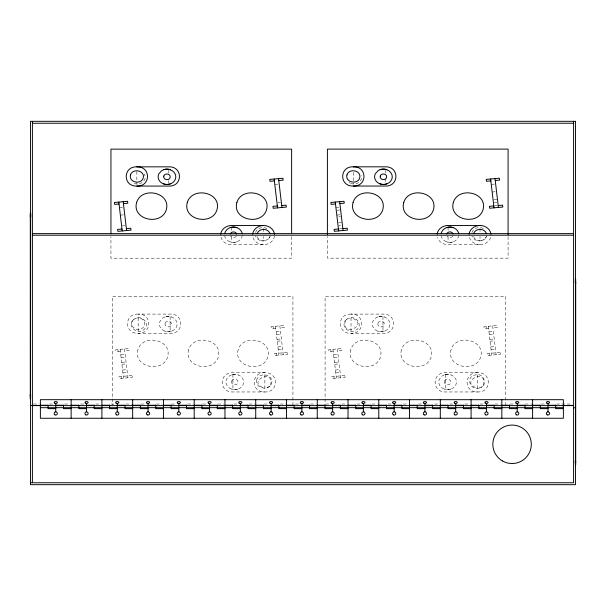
<?xml version="1.0" encoding="UTF-8"?>
<svg xmlns="http://www.w3.org/2000/svg" width="606" height="606" viewBox="0 0 606 606"><rect width="100%" height="100%" fill="white"/><g stroke="black" fill="none" stroke-linecap="round" stroke-linejoin="round"><path stroke-width="0.45" stroke-dasharray="3.03 2.27" d="M274.457 235.931C274.033 241.249 268.587 244.748 263.565 244.718L231.613 244.718C226.591 244.748 221.145 241.249 220.72 235.931M132.441 320.824C128.578 326.975 138.319 332.406 142.842 327.793C147.856 323.634 141.971 316.203 136.456 318.142M255.482 232.522C257.202 227.356 264.466 226.046 268.39 229.507M269.291 237.991L269.95 236.598M270.382 236.007L268.238 239.181M270.594 385.242C274.798 366.963 244.93 382.591 264.867 388.128M345.284 320.824C341.072 339.102 370.948 323.483 351.01 317.945M471.945 232.492C473.665 227.326 480.929 226.015 484.845 229.477M485.747 237.961L486.406 236.567M486.845 235.976L484.702 239.15L481.391 240.733M490.663 237.56C489.193 242.014 484.565 244.665 480.02 244.688L448.076 244.688C443.531 244.665 438.895 242.014 437.434 237.56M483.437 385.242C487.641 366.963 457.772 382.591 477.71 388.128M133.494 319.635C125.927 326.111 138.123 335.686 144.251 329.308C150.849 323.574 141.365 314.544 134.858 318.718M236.332 236.189C235.045 238.082 231.893 238.082 230.606 236.189M346.337 319.635C339.504 325.24 348.897 334.626 355.495 330.376C363.668 326.657 356.896 315.044 349.298 318.142M452.788 236.158C451.5 238.052 448.349 238.052 447.061 236.158M133.343 319.794L134.941 318.726M268.39 239.029L264.928 240.764M346.185 319.794L347.783 318.726M483.247 240.067L484.845 238.999M269.693 386.28L266.231 388.022M480.937 387.348L482.535 386.28M224.712 235.651A6.802 6.802 0 0 0 225.28 237.597C228.25 243.885 238.438 243.976 241.567 237.779A6.802 6.802 0 0 0 242.188 235.848M164.999 316.93L162.991 317.908L160.166 321.036A6.802 6.802 0 0 0 160.075 326.922C163.044 333.217 173.233 333.308 176.361 327.111A6.802 6.802 0 0 0 176.452 321.225C174.452 317.089 169.195 315.484 164.999 316.93A9.999 9.999 0 0 1 171.74 317.006M441.176 235.62A6.802 6.802 0 0 0 441.736 237.567C444.706 243.854 454.894 243.945 458.022 237.749A6.802 6.802 0 0 0 458.651 235.817M231.5 374.849L229.492 375.834L226.667 378.962A6.802 6.802 0 0 0 226.583 384.848C229.553 391.135 239.741 391.226 242.87 385.03A6.802 6.802 0 0 0 242.953 379.144C240.961 375.016 235.696 373.402 231.5 374.849A9.999 9.999 0 0 1 238.249 374.932M377.841 316.93L375.834 317.908L373.008 321.036A6.802 6.802 0 0 0 372.917 326.922C375.887 333.217 386.075 333.308 389.203 327.111A6.802 6.802 0 0 0 389.294 321.225C387.295 317.089 382.038 315.484 377.841 316.93A9.999 9.999 0 0 1 384.59 317.006M444.349 374.849L442.342 375.834L439.517 378.962A6.802 6.802 0 0 0 439.426 384.848C442.395 391.135 452.584 391.226 455.712 385.03A6.802 6.802 0 0 0 455.803 379.144C453.803 375.016 448.546 373.402 444.349 374.849A9.999 9.999 0 0 1 451.091 374.932M347.7 318.718L349.647 318.052M479.073 388.022C488.921 386.317 483.989 371.902 475.081 375.016C465.007 376.849 470.468 391.453 479.422 387.931M265.276 240.68C261.459 241.741 256.785 239.938 255.482 236.007M481.732 240.65C477.914 241.711 473.241 239.908 471.945 235.976M138.168 314.097C124.003 313.484 124.003 333.944 138.168 333.323L170.119 333.323C184.277 333.944 184.277 313.484 170.119 314.097L138.168 314.097C152.326 313.484 152.326 333.944 138.168 333.323M351.01 314.097C336.845 313.484 336.845 333.944 351.01 333.323L382.962 333.323C397.119 333.944 397.119 313.484 382.962 314.097L351.01 314.097C365.176 313.484 365.176 333.944 351.01 333.323M264.867 372.743C250.702 372.129 250.702 392.582 264.867 391.968C279.033 392.582 279.033 372.129 264.867 372.743L232.916 372.743C218.751 372.129 218.751 392.582 232.916 391.968L264.867 391.968M477.71 372.743C463.545 372.129 463.545 392.582 477.71 391.968C491.875 392.582 491.875 372.129 477.71 372.743L445.758 372.743C431.593 372.129 431.593 392.582 445.758 391.968L477.71 391.968M274.798 184.406L278.305 184.088M119.45 207.479L122.957 207.161M120.352 215.13L123.859 214.812M277.821 202.495L280.457 202.26M491.254 184.375L494.761 184.057M492.163 192.026L495.67 191.708M122.48 225.568L125.109 225.334M335.906 207.449L339.413 207.131M337.125 210.237L339.754 210.002M493.943 199.594L497.45 199.283M336.815 215.1L340.322 214.782M494.284 202.465L496.912 202.23M338.792 216.85L340.549 216.69M494.685 205.851L497.314 205.608M338.595 222.667L342.102 222.357M338.936 225.538L340.693 225.379M339.337 228.924L341.966 228.682M275.685 328.187L271.306 328.581L271.079 326.664L284.229 325.483L284.456 327.391L280.07 327.785M276.094 331.656L280.48 331.262M276.434 334.527L280.82 334.126M120.336 351.26L115.958 351.654L115.731 349.738L128.881 348.556L129.108 350.465L124.722 350.859M277.003 339.307L281.389 338.913M120.753 354.73L125.131 354.336M277.23 341.216L281.616 340.822M121.094 357.601L125.472 357.199M277.912 346.958L282.29 346.564M488.527 328.187L484.149 328.581L483.921 326.664L497.072 325.483L497.299 327.391L492.913 327.785M121.654 362.38L126.04 361.987M278.252 349.829L282.631 349.427M121.882 364.289L126.268 363.895M488.944 331.656L493.322 331.262M489.277 334.527L493.663 334.126M122.564 370.031L126.949 369.637M333.186 351.26L328.8 351.654L328.573 349.738L341.723 348.556L341.951 350.465L337.565 350.859M489.845 339.307L494.231 338.913M122.904 372.902L127.283 372.501M333.595 354.73L337.981 354.336M490.072 341.216L494.458 340.822M333.936 357.601L338.315 357.199M490.754 346.958L495.14 346.564M334.497 362.38L338.883 361.987M491.095 349.829L495.473 349.427M334.724 364.289L339.11 363.895M335.406 370.031L339.792 369.637M335.747 372.902L340.133 372.501M33.353 404.043L39.026 404.043M49.434 404.043L53.222 404.043M64.569 404.043L69.304 404.043M80.659 404.043L84.439 404.043M95.793 404.043L100.528 404.043M110.936 404.043L114.716 404.043M126.071 404.043L131.752 404.043M141.213 404.043L144.993 404.043M156.348 404.043L162.022 404.043M171.483 404.043L176.217 404.043M187.572 404.043L193.246 404.043M202.707 404.043L206.495 404.043M217.849 404.043L223.523 404.043M233.931 404.043L237.719 404.043M249.074 404.043L254.747 404.043M264.208 404.043L268.935 404.043M280.29 404.043L285.971 404.043M295.433 404.043L299.212 404.043M310.567 404.043L316.249 404.043M325.71 404.043L330.437 404.043M341.792 404.043L346.526 404.043M356.926 404.043L361.661 404.043M372.069 404.043L377.743 404.043M388.151 404.043L391.938 404.043M403.293 404.043L408.02 404.043M418.428 404.043L422.215 404.043M434.517 404.043L439.244 404.043M449.652 404.043L453.44 404.043M464.787 404.043L469.521 404.043M479.929 404.043L483.709 404.043M495.064 404.043L500.745 404.043M510.207 404.043L514.933 404.043M525.341 404.043L531.97 404.043M541.431 404.043L545.211 404.043M556.566 404.043L572.647 404.043M480.02 244.688C474.657 244.763 469.082 240.741 469.006 235.075M263.565 244.718C258.201 244.794 252.626 240.771 252.55 235.105M350.715 183.323C355.692 185.815 363.13 181.406 361.403 175.528M134.259 183.353C139.88 186.36 148.122 179.899 144.175 173.937M349.033 182.383L350.094 183.095M473.642 236.567C474.521 239.241 477.301 240.824 480.02 240.84L480.02 236.454M257.179 236.598C258.058 239.272 260.838 240.855 263.565 240.87L263.565 236.484M492.686 325.876L496.102 354.722M488.3 326.27L491.716 355.124M486.11 326.467L486.338 328.384M489.3 353.404L489.527 355.321M337.337 348.95L340.754 377.796M332.959 349.344L336.375 378.197M330.762 349.541L330.99 351.457M333.951 376.477L334.179 378.394M279.843 325.876L283.26 354.722M275.457 326.27L278.874 355.124M273.268 326.467L273.495 328.384M276.457 353.404L276.684 355.321M124.495 348.95L127.911 377.796M120.117 349.344L123.533 378.197M117.92 349.541L118.147 351.457M121.109 376.477L121.336 378.394M508.086 236.545L508.086 258.164L327.399 258.164L327.399 236.545M505.775 405.452L505.775 296.387L325.089 296.387L325.089 405.452M480.02 228.47L480.02 232.909M477.71 374.864L477.71 388.173M448.076 227.258L448.076 230.984M448.076 236.582L448.076 242.18M445.758 374.538L445.758 389.461M385.272 170.256L385.272 173.058M385.272 178.649L385.272 183.315M382.962 316.605L382.962 331.527M353.321 172.384L353.321 183.929M351.01 317.892L351.01 331.209M292.933 405.452L292.933 296.387L112.246 296.387L112.246 405.452M291.63 236.575L291.63 258.194L110.943 258.194L110.943 236.575M264.867 374.864L264.867 388.173M263.565 228.5L263.565 232.939M232.916 374.538L232.916 389.461M231.613 227.288L231.613 231.015M231.613 236.613L231.613 242.211M170.119 316.605L170.119 331.527M168.816 170.286L168.816 173.089M168.816 180.55L168.816 183.345M138.168 317.892L138.168 331.209M136.865 171.528L136.865 183.959M171.528 331.217A9.999 9.999 0 0 1 164.787 331.141M238.037 389.135A9.999 9.999 0 0 1 231.287 389.06M236.734 241.885A9.999 9.999 0 0 1 229.985 241.809M384.371 331.217A9.999 9.999 0 0 1 377.629 331.141M450.879 389.135A9.999 9.999 0 0 1 444.13 389.06M453.19 241.855A9.999 9.999 0 0 1 446.448 241.779M165.074 323.324C164.082 327.096 170.422 328.354 171.46 324.816C172.445 321.044 166.105 319.794 165.074 323.324M231.575 381.25C230.591 385.022 236.923 386.28 237.961 382.742C238.953 378.97 232.613 377.712 231.575 381.25M256.785 379.773C254.467 388.567 269.306 391.529 271.685 383.257C273.995 374.455 259.201 371.531 256.785 379.773M377.917 323.324C376.924 327.096 383.265 328.354 384.302 324.816C385.287 321.044 378.947 319.794 377.917 323.324M444.418 381.25C443.433 385.022 449.773 386.28 450.803 382.742C451.796 378.97 445.455 377.712 444.418 381.25M137.941 349.632C132.926 367.183 162.431 373.501 167.574 357.116C172.581 339.565 143.077 333.247 137.941 349.632M188.617 349.632C183.603 367.183 213.115 373.501 218.251 357.116C223.266 339.565 193.761 333.247 188.617 349.632M238.196 349.632C233.189 367.183 262.693 373.501 267.829 357.116C272.844 339.565 243.339 333.247 238.196 349.632M350.783 349.632C345.768 367.183 375.273 373.501 380.416 357.116C385.431 339.565 355.919 333.247 350.783 349.632M401.46 349.632C396.453 367.183 425.957 373.501 431.093 357.116C436.108 339.565 406.603 333.247 401.46 349.632M451.038 349.632C446.031 367.183 475.536 373.501 480.672 357.116C485.686 339.565 456.182 333.247 451.038 349.632M287.418 352.419L274.268 353.601L274.495 355.517L287.645 354.328L287.418 352.419M132.07 375.493L118.92 376.674L119.147 378.591L132.297 377.402L132.07 375.493M500.261 352.419L487.11 353.601L487.338 355.517L500.488 354.328L500.261 352.419M344.912 375.493L331.762 376.674L331.99 378.591L345.14 377.402L344.912 375.493"/><path stroke-width="0.91" d="M30.3 395.354L30.3 394.703M575.306 282.926L575.7 282.941L575.7 460.871L575.306 460.757L575.306 461.393M575.7 460.704L575.306 461.325M30.3 395.847L30.3 395.226M575.7 461.227L575.7 461.908L575.306 461.227M30.3 396.392L30.474 395.733M575.692 462.234L575.473 462.87L575.306 461.742M575.7 461.742L575.692 462.401L575.306 461.802M30.686 396.226L30.3 396.71M30.664 397.581L30.679 396.688M575.306 463.219L575.685 462.704L575.306 463.279M575.465 463.696L575.677 463.219M575.677 463.135L575.465 463.613M30.3 397.998L30.451 397.521M575.45 464.044L575.465 463.529L575.45 463.991M575.67 463.529L575.442 464.332M30.626 398.725L30.3 397.915M575.662 463.878L575.442 464.249M30.436 398.157L30.3 398.899L30.3 212.873L30.656 213.895M575.435 464.575L575.655 464.234M575.412 464.87L575.655 464.173M575.397 464.916L575.647 464.491M575.647 464.408L575.609 464.916M220.72 234.272C221.145 228.962 226.591 225.462 231.613 225.493L263.565 225.493C268.587 225.462 274.033 228.962 274.457 234.272M252.672 234.272C253.096 228.962 258.542 225.462 263.565 225.493M437.184 234.249C437.6 228.932 443.047 225.432 448.076 225.462L480.02 225.462C485.05 225.432 490.496 228.932 490.913 234.249M469.135 234.249C469.552 228.932 474.998 225.432 480.02 225.462M230.272 233.999C231.174 231.189 235.764 231.189 236.658 233.999M257.179 233.613C258.974 227.992 268.155 227.992 269.95 233.613M446.736 233.969C447.629 231.159 452.22 231.159 453.121 233.969M473.642 233.583C475.437 227.962 484.611 227.962 486.406 233.583M163.696 169.68L161.688 170.657L158.863 173.786A6.802 6.802 0 0 0 158.772 179.671C161.741 185.966 171.93 186.057 175.058 179.861A6.802 6.802 0 0 0 175.149 173.967C173.149 169.839 167.892 168.233 163.696 169.68A9.999 9.999 0 0 1 170.445 169.756M242.218 233.84A6.802 6.802 0 0 0 241.658 231.893C238.681 225.599 228.492 225.508 225.371 231.712A6.802 6.802 0 0 0 224.743 233.643M380.151 169.65L378.144 170.627L375.326 173.755A6.802 6.802 0 0 0 375.235 179.641C378.205 185.936 388.393 186.027 391.521 179.831A6.802 6.802 0 0 0 391.605 173.945C389.613 169.809 384.348 168.203 380.151 169.65A9.999 9.999 0 0 1 386.901 169.725M458.681 233.81A6.802 6.802 0 0 0 458.113 231.863C455.144 225.568 444.955 225.477 441.827 231.681A6.802 6.802 0 0 0 441.206 233.613M136.865 166.847C122.7 166.233 122.7 186.686 136.865 186.072L168.816 186.072C182.974 186.686 182.974 166.233 168.816 166.847L136.865 166.847C151.03 166.233 151.03 186.686 136.865 186.072M353.321 166.817C339.155 166.203 339.155 186.656 353.321 186.042L385.272 186.042C399.437 186.656 399.437 166.203 385.272 166.817L353.321 166.817C367.486 166.203 367.486 186.656 353.321 186.042M274.382 180.936L270.003 181.33L269.776 179.414L282.926 178.232L283.154 180.141L278.768 180.535M119.041 204.01L114.655 204.404L114.428 202.487L127.578 201.306L127.805 203.215L123.419 203.608M490.845 180.906L486.459 181.3L486.232 179.384L499.382 178.202L499.609 180.111L495.223 180.505M277.351 205.957L272.965 206.351L273.192 208.267L286.343 207.078L286.115 205.169L281.729 205.563M335.497 203.98L331.111 204.374L330.884 202.457L344.034 201.275L344.261 203.184L339.883 203.578M122.003 229.03L117.617 229.424L117.844 231.34L130.994 230.151L130.767 228.242L126.381 228.636M493.807 205.926L489.421 206.32L489.648 208.237L502.798 207.047L502.571 205.139L498.193 205.532M338.459 229L334.073 229.394L334.3 231.31L347.45 230.121L347.23 228.212L342.844 228.606M30.626 213.039L30.52 398.907M30.398 212.926L30.421 213.38M30.648 213.517L30.421 213.214M30.656 213.751L30.664 214.145M30.664 214.092L30.671 214.653M30.3 215.092L30.679 214.925M30.679 215.039L30.459 214.486M30.3 215.425L30.686 215.388L30.3 215.524M30.686 215.539L30.467 214.925M30.3 215.903L30.686 215.88L30.3 216.001M30.686 216.047L30.474 215.388M30.3 216.395L30.694 216.395M30.474 215.88L30.694 216.425M30.3 217.084L30.694 217.046M30.694 394.695L30.3 394.733M30.694 394.817L30.3 394.832M30.686 395.733L30.3 395.763M32.406 123.245L573.594 123.245M30.3 216.933L30.694 216.918L30.3 217.031M32.406 233.628L573.594 233.628M32.406 235.204L573.594 235.204M575.306 280.926L575.685 281.048M575.306 281.411L575.7 282.055L575.306 281.972M575.306 281.51L575.685 280.934M575.306 281.888L575.7 282.57L575.488 281.888M575.306 282.434L575.7 282.434M575.306 282.547L575.7 282.555M40.382 405.225L48.071 405.225M55.76 405.225L63.448 405.225M71.144 405.225L78.833 405.225M86.522 405.225L94.218 405.225M101.906 405.225L109.595 405.225M117.291 405.225L124.98 405.225M132.669 405.225L140.365 405.225M148.053 405.225L155.742 405.225M163.438 405.225L171.127 405.225M178.815 405.225L186.512 405.225M194.2 405.225L201.889 405.225M209.585 405.225L217.274 405.225M224.962 405.225L232.659 405.225M240.347 405.225L248.036 405.225M255.732 405.225L263.421 405.225M271.109 405.225L278.805 405.225M286.494 405.225L294.183 405.225M301.879 405.225L309.568 405.225M317.256 405.225L324.952 405.225M332.641 405.225L340.33 405.225M348.026 405.225L355.714 405.225M363.403 405.225L371.099 405.225M378.788 405.225L386.476 405.225M394.173 405.225L401.861 405.225M409.55 405.225L417.239 405.225M424.935 405.225L432.623 405.225M440.312 405.225L448.008 405.225M455.697 405.225L463.385 405.225M471.082 405.225L478.77 405.225M486.459 405.225L494.155 405.225M501.844 405.225L509.532 405.225M517.229 405.225L524.917 405.225M532.606 405.225L540.302 405.225M547.991 405.225L555.679 405.225M30.482 405.482L40.89 405.482M563.186 405.482L573.594 405.482M32.406 405.619L573.594 405.619M40.382 407.687L563.375 407.687M573.594 407.77L575.518 407.77M55.76 408.649L48.071 408.649L48.071 405.134M71.144 408.649L63.448 408.649L63.448 405.134M86.522 408.649L78.833 408.649L78.833 405.134M101.906 408.649L94.218 408.649L94.218 405.134M117.291 408.649L109.595 408.649L109.595 405.134M132.669 408.649L124.98 408.649L124.98 405.134M148.053 408.649L140.365 408.649L140.365 405.134M163.438 408.649L155.742 408.649L155.742 405.134M178.815 408.649L171.127 408.649L171.127 405.134M194.2 408.649L186.512 408.649L186.512 405.134M209.585 408.649L201.889 408.649L201.889 405.134M224.962 408.649L217.274 408.649L217.274 405.134M240.347 408.649L232.659 408.649L232.659 405.134M255.732 408.649L248.036 408.649L248.036 405.134M271.109 408.649L263.421 408.649L263.421 405.134M286.494 408.649L278.805 408.649L278.805 405.134M301.879 408.649L294.183 408.649L294.183 405.134M317.256 408.649L309.568 408.649L309.568 405.134M332.641 408.649L324.952 408.649L324.952 405.134M348.026 408.649L340.33 408.649L340.33 405.134M363.403 408.649L355.714 408.649L355.714 405.134M378.788 408.649L371.099 408.649L371.099 405.134M394.173 408.649L386.476 408.649L386.476 405.134M409.55 408.649L401.861 408.649L401.861 405.134M424.935 408.649L417.239 408.649L417.239 405.134M440.312 408.649L432.623 408.649L432.623 405.134M455.697 408.649L448.008 408.649L448.008 405.134M471.082 408.649L463.385 408.649L463.385 405.134M486.459 408.649L478.77 408.649L478.77 405.134M501.844 408.649L494.155 408.649L494.155 405.134M517.229 408.649L509.532 408.649L509.532 405.134M532.606 408.649L524.917 408.649L524.917 405.134M547.991 408.649L540.302 408.649L540.302 405.134M575.306 462.234L575.692 462.333M575.306 462.719L575.685 462.848M30.482 482.755L573.594 482.755L573.594 121.321M575.306 278.904L575.435 279.29M575.442 279.548L575.397 278.889M575.42 279.048L575.655 279.533M575.465 280.267L575.662 279.775L575.465 280.169M575.45 279.79L575.655 279.464M575.662 279.927L575.442 279.464M575.67 280.154L575.306 280.593L575.67 280.108M575.677 280.533L575.306 281.078L575.677 280.495M575.692 281.548L575.488 282.055M495.004 178.596L498.42 207.441M490.618 178.99L494.034 207.843M339.655 201.669L343.072 230.515M335.269 202.063L338.686 230.916M278.54 178.626L281.957 207.472M274.154 179.02L277.571 207.873M123.192 201.7L126.609 230.545M118.814 202.093L122.23 230.947M575.412 278.934L575.442 279.631M575.473 280.934L575.48 281.563M575.7 282.404L575.7 283.093L575.488 282.404M30.482 216.395L30.482 217.084M563.375 408.164L563.375 399.687L40.382 399.687L40.382 418.261L563.375 418.261L563.375 408.649L555.679 408.649L555.679 405.134M547.991 403.376L547.991 411.853M532.606 399.687L532.606 418.261M517.229 403.376L517.229 411.853M508.086 234.666L508.086 149.106L327.399 149.106L327.399 234.666M501.844 399.687L501.844 418.261M486.459 403.376L486.459 411.853M471.082 399.687L471.082 418.261M455.697 403.376L455.697 411.853M440.312 399.687L440.312 418.261M424.935 403.376L424.935 411.853M409.55 399.687L409.55 418.261M394.173 403.376L394.173 411.853M378.788 399.687L378.788 418.261M363.403 403.376L363.403 411.853M348.026 399.687L348.026 418.261M332.641 403.376L332.641 411.853M317.256 399.687L317.256 418.261M301.879 403.376L301.879 411.853M291.63 233.749L291.63 149.137L110.943 149.137L110.943 233.749M286.494 399.687L286.494 418.261M271.109 403.376L271.109 411.853M255.732 399.687L255.732 418.261M240.347 403.376L240.347 411.853M224.962 399.687L224.962 418.261M209.585 403.376L209.585 411.853M194.2 399.687L194.2 418.261M178.815 403.376L178.815 411.853M163.438 399.687L163.438 418.261M148.053 403.376L148.053 411.853M132.669 399.687L132.669 418.261M117.291 403.376L117.291 411.853M101.906 399.687L101.906 418.261M86.522 403.376L86.522 411.853M71.144 399.687L71.144 418.261M55.76 403.376L55.76 411.853M32.406 121.321L32.406 482.755M170.225 183.966A9.999 9.999 0 0 1 163.484 183.891M230.204 227.598A9.999 9.999 0 0 1 236.946 227.674M386.689 183.936A9.999 9.999 0 0 1 379.939 183.86M446.66 227.568A9.999 9.999 0 0 1 453.402 227.644M130.479 174.967C128.502 182.512 141.183 185.019 143.251 177.952C145.228 170.407 132.547 167.9 130.479 174.967M163.771 176.073C162.779 179.846 169.119 181.103 170.157 177.566C171.142 173.793 164.802 172.543 163.771 176.073M346.935 174.937C344.958 182.482 357.638 184.989 359.706 177.922C361.684 170.377 349.003 167.87 346.935 174.937M380.227 176.043C379.242 179.815 385.583 181.073 386.613 177.535C387.605 173.763 381.265 172.513 380.227 176.043M136.638 202.381C131.623 219.933 161.128 226.243 166.271 209.865C171.286 192.314 141.774 185.997 136.638 202.381M187.315 202.381C182.308 219.933 211.812 226.243 216.948 209.865C221.963 192.314 192.458 185.997 187.315 202.381M236.893 202.381C231.886 219.933 261.391 226.243 266.526 209.865C271.541 192.314 242.036 185.997 236.893 202.381M353.093 202.351C348.086 219.902 377.591 226.212 382.727 209.835C387.742 192.284 358.237 185.966 353.093 202.351M403.778 202.351C398.763 219.902 428.268 226.212 433.411 209.835C438.418 192.284 408.914 185.966 403.778 202.351M453.356 202.351C448.342 219.902 477.846 226.212 482.99 209.835C487.997 192.284 458.492 185.966 453.356 202.351M575.518 121.321L30.482 121.321L30.482 484.679L575.518 484.679L575.518 121.321M269.981 403.111A1.606 0.924 0 0 0 272.662 402.695A1.606 0.924 0 0 0 270.7 401.566A1.606 0.924 0 0 0 269.981 403.111M116.155 403.111A1.606 0.924 0 0 0 118.837 402.695A1.606 0.924 0 0 0 116.875 401.566A1.606 0.924 0 0 0 116.155 403.111M208.449 403.111A1.606 0.924 0 0 0 211.13 402.695A1.606 0.924 0 0 0 209.168 401.566A1.606 0.924 0 0 0 208.449 403.111M54.631 403.111A1.606 0.924 0 0 0 57.305 402.695A1.606 0.924 0 0 0 55.343 401.566A1.606 0.924 0 0 0 54.631 403.111M177.687 403.111A1.606 0.924 0 0 0 180.368 402.695A1.606 0.924 0 0 0 178.406 401.566A1.606 0.924 0 0 0 177.687 403.111M146.925 403.111A1.606 0.924 0 0 0 149.599 402.695A1.606 0.924 0 0 0 147.637 401.566A1.606 0.924 0 0 0 146.925 403.111M239.211 403.111A1.606 0.924 0 0 0 241.892 402.695A1.606 0.924 0 0 0 239.931 401.566A1.606 0.924 0 0 0 239.211 403.111M85.393 403.111A1.606 0.924 0 0 0 88.075 402.695A1.606 0.924 0 0 0 86.113 401.566A1.606 0.924 0 0 0 85.393 403.111M546.854 403.111A1.606 0.924 0 0 0 549.536 402.695A1.606 0.924 0 0 0 547.574 401.566A1.606 0.924 0 0 0 546.854 403.111M485.33 403.111A1.606 0.924 0 0 0 488.012 402.695A1.606 0.924 0 0 0 486.05 401.566A1.606 0.924 0 0 0 485.33 403.111M362.274 403.111A1.606 0.924 0 0 0 364.956 402.695A1.606 0.924 0 0 0 362.986 401.566A1.606 0.924 0 0 0 362.274 403.111M393.036 403.111A1.606 0.924 0 0 0 395.718 402.695A1.606 0.924 0 0 0 393.756 401.566A1.606 0.924 0 0 0 393.036 403.111M423.799 403.111A1.606 0.924 0 0 0 426.48 402.695A1.606 0.924 0 0 0 424.518 401.566A1.606 0.924 0 0 0 423.799 403.111M300.743 403.111A1.606 0.924 0 0 0 303.424 402.695A1.606 0.924 0 0 0 301.462 401.566A1.606 0.924 0 0 0 300.743 403.111M516.092 403.111A1.606 0.924 0 0 0 518.774 402.695A1.606 0.924 0 0 0 516.812 401.566A1.606 0.924 0 0 0 516.092 403.111M454.568 403.111A1.606 0.924 0 0 0 457.242 402.695A1.606 0.924 0 0 0 455.28 401.566A1.606 0.924 0 0 0 454.568 403.111M331.505 403.111A1.606 0.924 0 0 0 334.186 402.695A1.606 0.924 0 0 0 332.224 401.566A1.606 0.924 0 0 0 331.505 403.111M208.782 414.845A1.606 1.606 0 0 0 211.183 413.459A1.606 1.606 0 0 0 208.782 412.072A1.606 1.606 0 0 0 208.782 414.845M516.426 414.845A1.606 1.606 0 0 0 518.827 413.459A1.606 1.606 0 0 0 516.426 412.072A1.606 1.606 0 0 0 516.426 414.845M54.957 414.845A1.606 1.606 0 0 0 57.365 413.459A1.606 1.606 0 0 0 54.957 412.072A1.606 1.606 0 0 0 54.957 414.845M147.25 414.845A1.606 1.606 0 0 0 149.659 413.459A1.606 1.606 0 0 0 147.25 412.072A1.606 1.606 0 0 0 147.25 414.845M270.314 414.845A1.606 1.606 0 0 0 272.715 413.459A1.606 1.606 0 0 0 270.314 412.072A1.606 1.606 0 0 0 270.314 414.845M301.076 414.845A1.606 1.606 0 0 0 303.477 413.459A1.606 1.606 0 0 0 301.076 412.072A1.606 1.606 0 0 0 301.076 414.845M362.6 414.845A1.606 1.606 0 0 0 365.009 413.459A1.606 1.606 0 0 0 362.6 412.072A1.606 1.606 0 0 0 362.6 414.845M424.132 414.845A1.606 1.606 0 0 0 426.533 413.459A1.606 1.606 0 0 0 424.132 412.072A1.606 1.606 0 0 0 424.132 414.845M116.488 414.845A1.606 1.606 0 0 0 118.89 413.459A1.606 1.606 0 0 0 116.488 412.072A1.606 1.606 0 0 0 116.488 414.845M239.544 414.845A1.606 1.606 0 0 0 241.953 413.459A1.606 1.606 0 0 0 239.544 412.072A1.606 1.606 0 0 0 239.544 414.845M485.664 414.845A1.606 1.606 0 0 0 488.065 413.459A1.606 1.606 0 0 0 485.664 412.072A1.606 1.606 0 0 0 485.664 414.845M454.894 414.845A1.606 1.606 0 0 0 457.303 413.459A1.606 1.606 0 0 0 454.894 412.072A1.606 1.606 0 0 0 454.894 414.845M178.02 414.845A1.606 1.606 0 0 0 180.421 413.459A1.606 1.606 0 0 0 178.02 412.072A1.606 1.606 0 0 0 178.02 414.845M331.838 414.845A1.606 1.606 0 0 0 334.239 413.459A1.606 1.606 0 0 0 331.838 412.072A1.606 1.606 0 0 0 331.838 414.845M547.188 414.845A1.606 1.606 0 0 0 549.597 413.459A1.606 1.606 0 0 0 547.188 412.072A1.606 1.606 0 0 0 547.188 414.845M85.726 414.845A1.606 1.606 0 0 0 88.128 413.459A1.606 1.606 0 0 0 85.726 412.072A1.606 1.606 0 0 0 85.726 414.845M393.37 414.845A1.606 1.606 0 0 0 395.771 413.459A1.606 1.606 0 0 0 393.37 412.072A1.606 1.606 0 0 0 393.37 414.845M502.457 460.954A19.225 19.225 0 0 0 531.295 444.304A19.225 19.225 0 0 0 502.457 427.647A19.225 19.225 0 0 0 502.457 460.954"/></g></svg>
